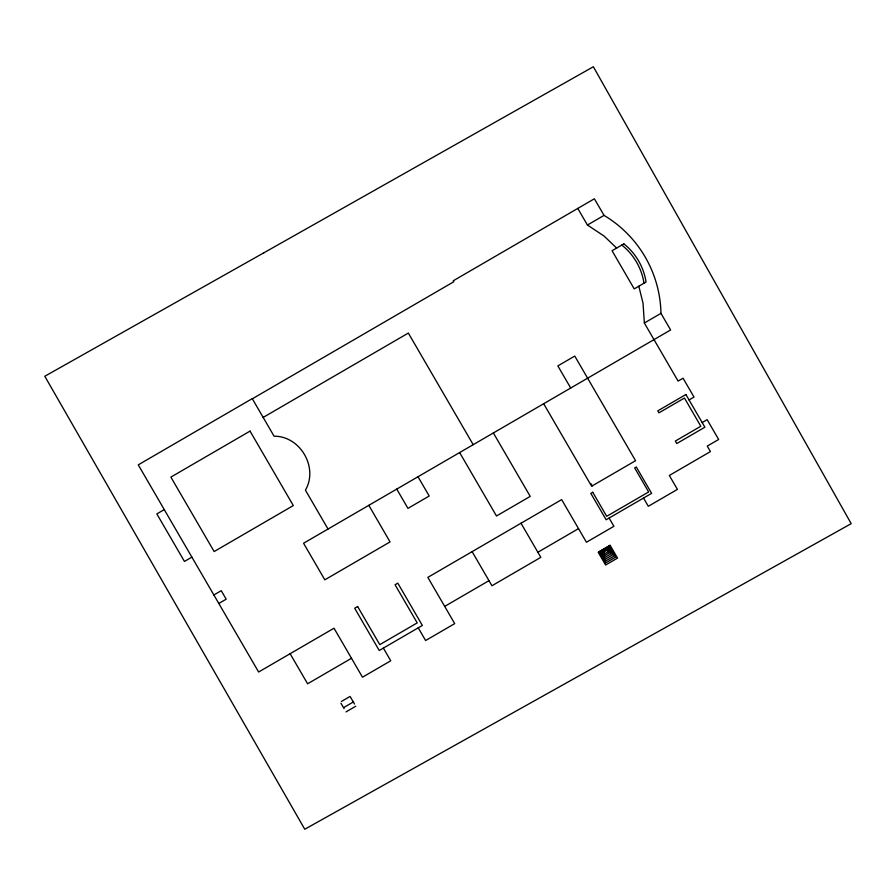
<?xml version="1.0" encoding="UTF-8"?>
<svg xmlns="http://www.w3.org/2000/svg" width="896" height="896" viewBox="0 0 896 896"><rect width="100%" height="100%" fill="white"/><g stroke="black" fill="none" stroke-linecap="round" stroke-linejoin="round"><path stroke-width="1.34" d="M252.336 398.787L453.79 281.747L453.23 280.795L594.384 198.778L604.038 215.387A116.782 116.782 0 0 1 660.968 313.354L670.622 329.963L303.565 543.245L324.822 579.824L390.062 541.912L368.816 505.333M577.774 208.432L587.429 225.042L604.038 215.387M263.166 417.424L408.341 333.066L473.2 444.685M164.259 509.6L156.834 513.912L184.453 561.445L191.878 557.133M689.058 399.952L694.019 397.074L683.054 378.213L678.104 381.091L644.347 323.008L660.968 313.354M213.864 594.966L221.245 590.688L226.184 599.189L218.814 603.478M702.195 422.565L707.157 419.675L718.659 439.477L707.258 446.096L710.438 451.584L669.334 475.474L677.421 489.384L648.312 506.296L643.518 498.053M351.501 658.28L307.608 683.782L290.125 653.71M444.696 606.39L488.981 580.664M537.869 552.25L578.525 528.629M341.376 701.49L350.078 696.438L354.502 704.054M343.963 707.403L353.494 701.87M345.979 711.917L355.768 706.227M587.429 225.042L603.994 235.984L616.65 248.069M621.813 245.067C633.662 254.408 641.738 268.307 643.989 283.214M570.707 388.024L557.85 365.904L574.762 356.07L635.566 460.701L591.618 486.237L543.67 403.738M591.069 483.806L592.267 485.856M609.112 518.045L613.906 526.288L586.443 542.248L561.658 499.61L427.84 577.371L454.709 623.627L425.611 640.528L418.242 627.838M609.336 545.754L615.877 557.01L605.483 563.046L598.942 551.79M608.597 546.179L614.286 555.968L605.371 561.154L599.682 551.365M607.846 546.627L612.651 554.904L605.248 559.205L600.432 550.928M607.107 547.053L611.061 553.851L605.125 557.301L601.171 550.502M606.379 547.478L609.482 552.81L605.002 555.408L601.91 550.077M605.707 547.87L608.026 551.858L604.901 553.672L602.582 549.685M604.867 548.352L606.211 550.67L604.766 551.51L603.411 549.192M604.554 548.531L605.259 549.73L604.486 550.178L603.781 548.979M493.371 432.958L530.23 496.395L496.496 515.995L459.637 452.558M521.002 523.23L540.826 557.346L491.938 585.76L472.114 551.645M418.006 476.75L429.206 496.014L407.96 508.368L396.76 489.093M328.026 529.043L305.424 490.157C318.595 467.51 300.272 435.982 274.086 436.206L252.246 398.63L138.264 464.856L258.63 672.011L334.018 628.208L362.488 677.208L390.746 660.789L383.365 648.099M340.928 703.214L344.086 708.658M638.814 286.216L643.037 303.195L644.347 323.008M250.04 431.11L170.878 477.109L214.144 551.555L293.306 505.568L250.04 431.11M623.874 243.869L612.058 250.734L634.222 288.893L646.05 282.016C643.798 267.109 635.712 253.21 623.874 243.869M685.888 394.509L657.765 410.85L658.93 412.854L684.443 398.037L700.829 426.25L675.326 441.067L676.76 443.542L704.894 427.202L685.888 394.509M357.616 606.502L354.67 608.216L379.243 650.496L422.363 625.442L397.802 583.15L395.058 584.752L417.222 622.888L379.77 644.65L357.616 606.502M592.738 492.262L590.822 493.371L606.155 519.758L651.616 493.349L636.283 466.95L634.659 467.902L648.637 491.96L606.704 516.32L592.738 492.262M610.109 545.306L598.181 552.238L605.606 565.029L617.534 558.107L610.109 545.306M263.917 252.773L44.8 376.264L304.763 829.248L851.2 523.656L593.354 66.752L263.917 252.773"/></g></svg>
